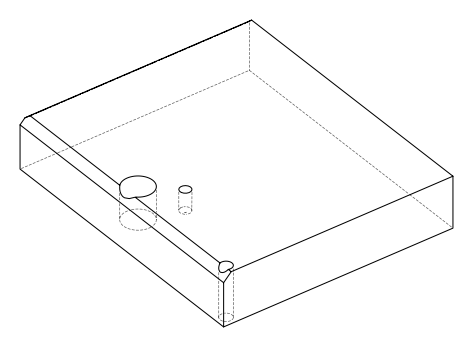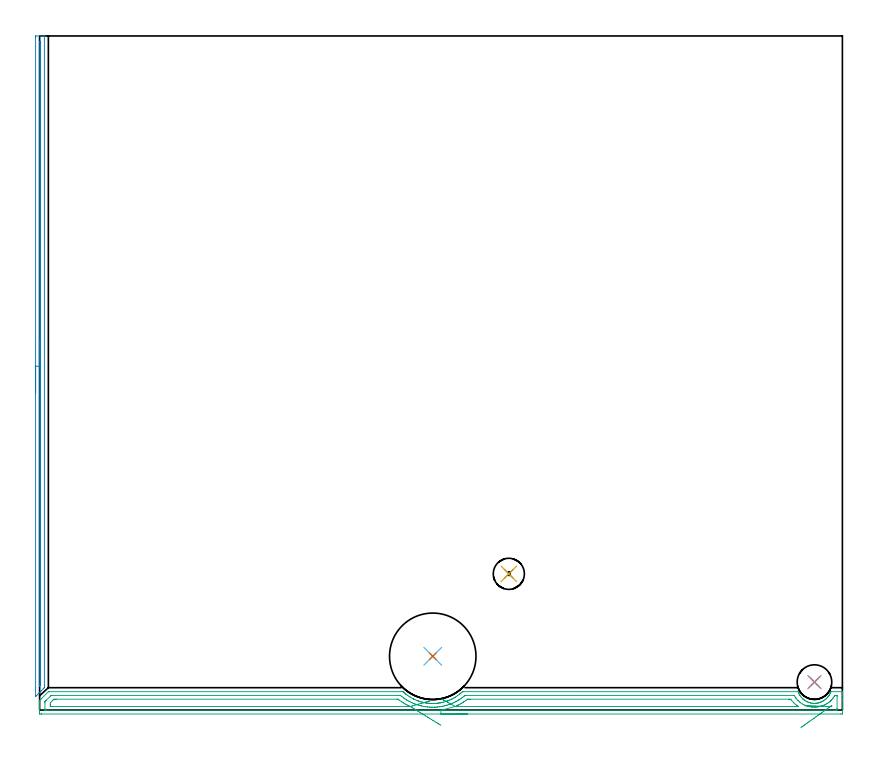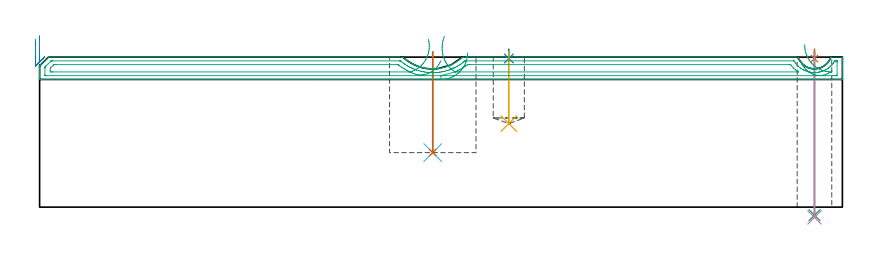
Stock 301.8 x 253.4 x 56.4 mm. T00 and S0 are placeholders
(PLAN: 9 operations, 6 tool changes, 12.7 min)
(1 SPOT_DRILL | STEP1HOLE | NXT0321_9005460120000 | 0.03 min | 2 mm3)
(2 SPOT_DRILL_1 | STEP1POCKET | NXT0321_9005460120000 | 0.03 min | 1 mm3)
(3 DRILL_THROUGH_HOLE_INTO_CENTER | STEP1HOLE | NXT0301_055 | 0.25 min | 3112 mm3)
(4 DRILL_TO_ENLARGE_THROUGH_HOLE | STEP1HOLE | NXT0301_101 | 0.25 min | 4358 mm3)
(5 DRILL_BLIND_HOLE_INTO_CENTER | STEP1POCKET | NXT0301_088 | 0.11 min | 2528 mm3)
(6 INDEXABLE_INSERT_DRILL_BLIND_HOLE_FROM_SOLID | STEP1POCKET_1 | NXT0302_013 | 0.15 min | 12338 mm3)
(7 DRILL_TO_ENLARGE_BLIND_HOLE | STEP1POCKET_1 | UGT0301_382 | 0.15 min | 17429 mm3)
(8 AREA_MILL | FG_CHAMFER_SURFACE | UGT0205_001 | 4.09 min | 1363 mm3)
(9 AREA_MILL_1 | FG_CHAMFER_SURFACE_1 | UGT0205_001 | 7.6 min | 10434 mm3)
(TOOL NXT0321_9005460120000 | NC Spot Drill, 142deg, 12mm, Carbide, Uncoated | D12 PA142 FL30 Z2)
(TOOL NXT0301_055 | Carbide Drill 8.4mm [860.1-0840-042A1-MM 2214] | D8.4 PA140 FL61 Z2)
(TOOL NXT0301_101 | Carbide Drill 13mm [860.1-1300-104A1-MM 2214] | D13 PA140 FL123 Z2)
(TOOL NXT0301_088 | Carbide Drill 11.7mm [860.1-1170-035A1-MM 2214] | D11.7 PA140 FL55 Z2)
(TOOL NXT0302_013 | Index. Insert Drill 21mm [880-D2100L25-05] | D21 PA176 FL105 Z2)
(TOOL UGT0301_382 | Twist Drill Flat Bottom 32.5 mm | D32.5 PA180 FL175 Z2)
(TOOL UGT0205_001 | Chamfer Mill 20 x 3 x 45 deg. | D20 FL50 Z2)
(OP 1 SPOT_DRILL)
G17 G21 G94 G90
T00 M6
G54
G17 G0 G90 X291.3 Y10.5 S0 M3
G43 Z66.4 H0
G94 G81 G98 Z55.84 F250. R59.4
G80
M5
M2
(OP 2 SPOT_DRILL_1)
G17 G21 G94 G90
T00 M6
G54
G17 G0 G90 X176.4 Y51.2 S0 M3
G43 Z66.4 H0
G94 G81 G98 Z55.896 F250. R59.4
G80
M5
M2
(OP 3 DRILL_THROUGH_HOLE_INTO_CENTER)
G17 G21 G94 G90
T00 M6
G54
G17 G0 G90 X291.3 Y10.5 S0 M3
G43 Z66.4 H1
G94 G73 G98 Z-3.029 F250. Q7.429 R58.4
G80
M5
M2
(OP 4 DRILL_TO_ENLARGE_THROUGH_HOLE)
G17 G21 G94 G90
T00 M6
G54
G17 G0 G90 X291.3 Y10.5 S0 M3
G43 Z66.4 H1
G94 G73 G98 Z-3.866 F250. Q12.053 R58.4
G80
M5
M2
(OP 5 DRILL_BLIND_HOLE_INTO_CENTER)
G17 G21 G94 G90
T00 M6
G54
G17 G0 G90 X176.4 Y51.2 S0 M3
G43 Z66.4 H1
G94 G81 G98 Z31.4 F250. R58.4
G80
M5
M2
(OP 6 INDEXABLE_INSERT_DRILL_BLIND_HOLE_FROM_SOLID)
G17 G21 G94 G90
T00 M6
G54
G17 G0 G90 X147.8 Y20.2 S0 M3
G43 Z66.4 H1
G94 G81 G98 Z20.5 F250. R58.4
G80
M5
M2
(OP 7 DRILL_TO_ENLARGE_BLIND_HOLE)
G17 G21 G94 G90
T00 M6
G54
G17 G0 G90 X147.8 Y20.2 S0 M3
G43 Z66.4 H0
G94 G81 G98 Z20.5 F250. R58.4
G80
M5
M2
(OP 8 AREA_MILL)
G17 G21 G94 G90
T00 M6
G54
G17 G0 G90 X-1.5 Y119.25 S1061 M3
G43 Z66.4 H0
Z63.1
G94 G1 Y119.288 Z62.228 F250.
Y119.402 Z61.363
Y119.591 Z60.512
Y119.853 Z59.68
Y120.187 Z58.874
Y120.59 Z58.1
Y121.058 Z57.364
Y121.59 Z56.672
Y122.179 Z56.029
Y122.822 Z55.44
Y123.514 Z54.908
Y124.25 Z54.44
Y125.024 Z54.037
Y125.83 Z53.703
Y126.662 Z53.441
Y127.513 Z53.252
Y128.378 Z53.138
Y129.25 Z53.1
Y252.8
X-1.498 Y253.074 Z53.102
X-1.492 Y253.397 Z53.106
X-1.461 Y253.4 Z53.136
X0.587 Z55.181
X1.189 Z55.789
X1.566 Z56.165
X1.684 Y253.398 Z56.276
X1.797 Y253.39 Z56.388
X1.8 Y253.246 Z56.4
X1.796 Y9.258 Z56.396
X1.789 Y8.443 Z56.389
X1.779 Y8.382 Z56.379
X1.776 Y8.376 Z56.375
X1.46 Y8.058 Z56.056
X0.728 Y7.327 Z55.326
X0.587 Y7.184 Z55.182
X0.439 Y7.038 Z55.037
X0.3 Y6.899 Z54.898
X0.15 Y6.748 Z54.745
X-0.007 Y6.592 Z54.591
X-0.127 Y6.472 Z54.47
X-0.287 Y6.311 Z54.308
X-0.453 Y6.146 Z54.145
X-1.384 Y5.215 Z53.215
X-1.495 Y5.115 Z53.103
X-1.499 Z53.099
X-1.5 Y129.25 Z53.1
X-0.086 Z54.514
X-0.085 Y251.016 Z54.515
X-0.082 Y251.257 Z54.518
X-0.079 Y251.375 Z54.521
X-0.076 Y251.391 Z54.524
X-0.064 Y251.394 Z54.536
X-0.038 Y251.397 Z54.562
X0.212 Y251.399 Z54.812
X0.341 Y251.394 Z54.941
X0.365 Y251.39 Z54.965
X0.379 Y251.383 Z54.979
X0.38 Y251.356 Z54.98
X0.384 Y251.223 Z54.984
X0.385 Y251.016 Z54.985
X0.386 Y250.811 Z54.986
X0.381 Y10.16 Z54.981
X0.38 Y9.953 Z54.98
X0.375 Y9.484 Z54.975
X0.368 Y9.429 Z54.968
X0.333 Y9.391 Z54.933
X0.217 Y9.268 Z54.817
X0.014 Y9.068 Z54.614
X-0.041 Y9.017 Z54.559
X-0.079 Y8.985 Z54.521
X-0.082 Y9.059 Z54.518
X-0.084 Y9.268 Z54.516
X-0.086 Y9.653 Z54.514
Y9.955
Y129.25
Y130.122 Z54.552
Y130.986 Z54.666
Y131.838 Z54.855
Y132.67 Z55.117
Y133.476 Z55.451
Y134.25 Z55.854
Y134.986 Z56.323
Y135.678 Z56.854
Y136.321 Z57.443
Y136.91 Z58.086
Y137.441 Z58.778
Y137.91 Z59.514
Y138.313 Z60.288
Y138.647 Z61.094
Y138.909 Z61.926
Y139.098 Z62.778
Y139.212 Z63.643
Y139.25 Z64.514
G0 Z66.4
M5
M2
(OP 9 AREA_MILL_1)
G17 G21 G94 G90
T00 M6
G54
G17 G0 G90 X160.9 Y-1.5 S1061 M3
G43 Z66.4 H0
Z58.
G94 G1 X160.862 Z57.128 F250.
X160.748 Z56.264
X160.559 Z55.412
X160.297 Z54.58
X159.963 Z53.774
X159.56 Z53.
X159.092 Z52.264
X158.56 Z51.572
X157.971 Z50.929
X157.328 Z50.34
X156.636 Z49.809
X155.9 Z49.34
X155.126 Z48.937
X154.32 Z48.603
X153.488 Z48.341
X152.637 Z48.152
X151.772 Z48.038
X150.9 Z48.
X0.726 Y-1.499 Z48.001
X0.599
X0.007 Y-1.491 Z48.005
X0.004 Y-1.472 Z48.024
X0. Y-0.875 Z48.62
Y-0.582 Z48.913
Y0.019 Z49.513
Y0.606 Z50.103
Y0.912 Z50.409
Y1.5 Z50.996
Y1.806 Z51.302
Y2.42 Z51.919
Y2.981 Z52.48
X0.005 Y3.594 Z53.093
X0.008 Y3.6 Z53.099
X0.153 Y3.755 Z53.252
X0.29 Y3.892 Z53.388
X0.627 Y4.228 Z53.728
X3.275 Y6.875 Z56.375
X3.304 Y6.893 Z56.393
X3.494 Y6.9 Z56.4
X136.182
X136.629 Y6.894 Z56.392
X136.697 Y6.836 Z56.335
X136.826 Y6.722 Z56.222
X136.871 Y6.682 Z56.182
X137.074 Y6.502 Z56.
X137.337 Y6.275 Z55.775
X137.492 Y6.142 Z55.642
X137.696 Y5.977 Z55.477
X137.746 Y5.939 Z55.438
X138.038 Y5.716 Z55.214
X138.385 Y5.461 Z54.959
X138.941 Y5.084 Z54.581
X139.279 Y4.871 Z54.368
X140.173 Y4.357 Z53.854
X140.345 Y4.267 Z53.764
X140.47 Y4.202 Z53.698
X140.642 Y4.117 Z53.614
X140.768 Y4.055 Z53.553
X141.088 Y3.909 Z53.406
X141.848 Y3.594 Z53.091
X141.961 Y3.548 Z53.043
X141.98 Y3.541 Z53.036
X142.161 Y3.473 Z52.969
X142.426 Y3.375 Z52.869
X142.587 Y3.312 Z52.811
X142.637 Y3.296 Z52.796
X142.661 Y3.288 Z52.788
X142.855 Y3.229 Z52.723
X142.872 Y3.224 Z52.717
X143.147 Y3.147 Z52.64
X143.318 Y3.099 Z52.591
X143.749 Y2.975 Z52.473
X144.015 Y2.914 Z52.412
X144.21 Y2.871 Z52.366
X144.55 Y2.792 Z52.29
X144.643 Y2.771 Z52.27
X145.059 Y2.7 Z52.197
X145.102 Y2.693 Z52.189
X145.537 Y2.618 Z52.115
X145.548 Y2.616 Z52.114
X145.994 Y2.57 Z52.061
X146.431 Y2.519 Z52.016
X146.65 Y2.506 Z52.003
X146.886 Y2.495 Z51.984
X147.324 Y2.467 Z51.964
X147.572 Y2.468 Z51.96
X147.778 Y2.469 Z51.953
X148.131 Z51.957
X148.218 Y2.467 Z51.959
X148.238 Y2.468 Z51.96
X148.281 Y2.472 Z51.961
X148.386 Y2.477 Z51.968
X148.67 Y2.492 Z51.982
X148.859 Y2.5 Z51.997
X149.112 Y2.514 Z52.011
X149.562 Y2.565 Z52.056
X149.942 Y2.604 Z52.101
X150.006 Y2.611 Z52.108
X150.454 Y2.687 Z52.181
X150.539 Y2.7 Z52.197
X150.602 Y2.71 Z52.208
X150.724 Y2.73 Z52.229
X150.9 Y2.759 Z52.259
X151.44 Y2.88 Z52.378
X151.794 Y2.959 Z52.457
X152.688 Y3.209 Z52.708
X152.962 Y3.296 Z52.795
X153.013 Y3.313 Z52.81
X153.13 Y3.358 Z52.852
X153.338 Y3.435 Z52.93
X153.582 Y3.525 Z53.021
X153.879 Y3.647 Z53.146
X154.022 Y3.708 Z53.204
X154.476 Y3.895 Z53.395
X154.914 Y4.102 Z53.597
X155.129 Y4.201 Z53.699
X155.232 Y4.253 Z53.753
X155.369 Y4.324 Z53.823
X155.818 Y4.574 Z54.071
X156.087 Y4.73 Z54.228
X156.263 Y4.834 Z54.332
X156.668 Y5.089 Z54.587
X157.157 Y5.423 Z54.922
X157.903 Y5.977 Z55.476
X158.051 Y6.096 Z55.595
X158.254 Y6.269 Z55.769
X158.482 Y6.465 Z55.962
X158.496 Y6.477 Z55.974
X158.802 Y6.748 Z56.247
X158.978 Y6.9 Z56.384
X159.374 Z56.4
X285.147
X285.347 Y6.417 Z55.917
X285.442 Y6.214 Z55.713
X285.554 Y5.977 Z55.476
X285.637 Y5.828 Z55.326
X285.709 Y5.697 Z55.194
X285.74 Y5.647 Z55.145
X285.878 Y5.422 Z54.919
X286.119 Y5.089 Z54.588
X286.434 Y4.707 Z54.206
X286.772 Y4.341 Z53.841
X286.922 Y4.2 Z53.7
X286.929 Y4.194 Z53.694
X286.957 Y4.171 Z53.671
X287.287 Y3.9 Z53.398
X287.375 Y3.835 Z53.333
X287.666 Y3.622 Z53.118
X288.162 Y3.312 Z52.811
X288.267 Y3.257 Z52.755
X288.358 Y3.208 Z52.707
X288.502 Y3.139 Z52.638
X288.56 Y3.112 Z52.61
X288.713 Y3.051 Z52.546
X289.003 Y2.931 Z52.428
X289.026 Y2.923 Z52.421
X289.159 Y2.88 Z52.374
X289.439 Y2.783 Z52.281
X289.454 Y2.778 Z52.275
X289.605 Y2.741 Z52.234
X289.759 Y2.7 Z52.197
X289.899 Y2.664 Z52.162
X290.348 Y2.58 Z52.077
X290.497 Y2.564 Z52.058
X290.751 Y2.532 Z52.029
X290.794 Y2.527 Z52.024
X291.079 Y2.512 Z52.001
X291.123 Y2.509 Z51.999
X291.129 Y2.508
X291.276 Y2.506 Z52.003
X291.282
X291.396
X291.465 Y2.507 Z52.001
X291.525 Y2.512 Z52.002
X291.689 Y2.519 Z52.014
X291.792 Y2.529 Z52.026
X292.135 Y2.563 Z52.062
X292.268 Y2.585 Z52.084
X292.584 Y2.639 Z52.135
X292.727 Y2.674 Z52.169
X292.837 Y2.698 Z52.197
X293.029 Y2.744 Z52.243
X293.488 Y2.891 Z52.39
X293.569 Y2.923 Z52.421
X293.619 Y2.943 Z52.44
X293.795 Y3.012 Z52.511
X293.923 Y3.062 Z52.562
X294.434 Y3.313 Z52.81
X294.511 Y3.359 Z52.856
X294.817 Y3.542 Z53.04
X295.256 Y3.858 Z53.357
X295.681 Y4.201 Z53.699
X295.711 Y4.228 Z53.725
X296.111 Y4.647 Z54.146
X296.146 Y4.689 Z54.189
X296.198 Y4.75 Z54.25
X296.353 Y4.935 Z54.43
X296.444 Y5.04 Z54.539
X296.485 Y5.089 Z54.588
X296.605 Y5.248 Z54.747
X296.644 Y5.308 Z54.807
X296.69 Y5.381 Z54.878
X296.741 Y5.46 Z54.959
X296.835 Y5.607 Z55.107
X297.045 Y5.976 Z55.476
X297.186 Y6.275 Z55.775
X297.253 Y6.418 Z55.916
X297.386 Y6.733 Z56.229
X297.46 Y6.897 Z56.389
X297.633 Y6.9 Z56.4
X301.647
X301.79 Y6.898 Z56.388
X301.793 Y6.842 Z56.333
X301.8 Y6.471 Z55.97
Y5.995 Z55.494
Y5.381 Z54.877
Y4.181 Z53.678
Y3.594 Z53.088
X301.799 Y-0.875 Z48.622
X301.796 Y-1.472 Z48.025
X301.793 Y-1.491 Z48.006
X301.201 Y-1.5 Z48.
X150.9
Y-0.086 Z49.414
X2.383 Y-0.085 Z49.415
X2.279
X2.071 Y-0.081 Z49.419
X2.018 Y-0.079 Z49.421
X2.01 Y-0.068 Z49.432
X2.005 Y-0.036 Z49.464
X2.003 Y0.019 Z49.519
X2. Y0.402 Z49.902
X2.001 Y2.7 Z52.2
X2.004 Y3.079 Z52.579
X2.01 Y3.137 Z52.637
X2.035 Y3.173 Z52.673
X2.111 Y3.254 Z52.754
X2.383 Y3.533 Z53.033
X2.413 Y3.564 Z53.064
X4.167 Y5.317 Z54.817
X4.199 Y5.349 Z54.849
X4.234 Y5.381 Z54.881
X4.328 Y5.467 Z54.967
X4.643 Y5.479 Z54.979
X4.851 Y5.484 Z54.984
X4.955 Y5.485 Z54.985
X135.29 Y5.486 Z54.986
X135.394 Y5.485 Z54.985
X135.602 Y5.481 Z54.981
X135.658 Y5.479 Z54.979
X135.676 Y5.468 Z54.968
X135.713 Y5.441 Z54.941
X135.788 Y5.381 Z54.881
X136.182 Y5.063 Z54.563
X136.943 Y4.488 Z53.988
X137.074 Y4.393 Z53.893
X137.377 Y4.184 Z53.684
X137.966 Y3.807 Z53.307
X138.048 Y3.758 Z53.258
X138.331 Y3.594 Z53.094
X138.858 Y3.298 Z52.798
X139.247 Y3.09 Z52.59
X139.75 Y2.843 Z52.343
X140.06 Y2.7 Z52.2
X140.642 Y2.457 Z51.957
X141.052 Y2.289 Z51.789
X141.534 Y2.11 Z51.61
X141.663 Y2.065 Z51.565
X142.415 Y1.827 Z51.327
X142.426 Y1.824 Z51.324
X142.491 Y1.806 Z51.306
X143.318 Y1.593 Z51.093
X143.596 Y1.527 Z51.027
X144.21 Y1.397 Z50.897
X144.707 Y1.308 Z50.808
X145.102 Y1.243 Z50.743
X145.74 Y1.167 Z50.667
X145.994 Y1.141 Z50.641
X146.714 Y1.085 Z50.585
X146.886 Y1.075 Z50.575
X147.263 Y1.059 Z50.559
X147.64 Y1.05 Z50.55
X147.778 Y1.049 Z50.549
X147.832
X148.578 Y1.065 Z50.565
X148.603 Y1.066 Z50.566
X148.67 Y1.07 Z50.57
X149.359 Y1.116 Z50.616
X149.562 Y1.136 Z50.636
X150.164 Y1.203 Z50.703
X150.454 Y1.238 Z50.738
X150.941 Y1.318 Z50.818
X151.346 Y1.388 Z50.888
X151.691 Y1.46 Z50.96
X152.238 Y1.58 Z51.08
X152.421 Y1.623 Z51.123
X153.111 Y1.806 Z51.306
X153.13 Y1.811 Z51.311
X153.899 Y2.052 Z51.552
X154.022 Y2.095 Z51.595
X154.461 Y2.26 Z51.76
X154.914 Y2.44 Z51.94
X155.098 Y2.515 Z52.015
X155.538 Y2.7 Z52.2
X155.723 Y2.783 Z52.283
X155.757 Y2.799 Z52.299
X155.806 Y2.822 Z52.322
X156.324 Y3.075 Z52.575
X156.698 Y3.27 Z52.77
X156.907 Y3.384 Z52.884
X157.28 Y3.594 Z53.094
X157.476 Y3.708 Z53.208
X157.52 Y3.734 Z53.234
X157.59 Y3.777 Z53.277
X158.021 Y4.056 Z53.556
X158.482 Y4.363 Z53.863
X158.555 Y4.414 Z53.914
X158.657 Y4.488 Z53.988
X159.068 Y4.794 Z54.294
X159.374 Y5.026 Z54.526
X159.571 Y5.184 Z54.684
X159.813 Y5.381 Z54.881
X159.92 Y5.466 Z54.966
X159.938 Y5.479 Z54.979
X159.989 Y5.482 Z54.982
X160.058 Y5.484 Z54.984
X160.162 Y5.485 Z54.985
X160.266 Y5.486 Z54.986
X283.361 Y5.485 Z54.985
X283.465 Y5.483 Z54.983
X283.667 Y5.479 Z54.979
X284.076 Y4.824 Z54.324
X284.253 Y4.564 Z54.064
X284.311 Y4.488 Z53.988
X284.517 Y4.223 Z53.723
X285.081 Y3.594 Z53.094
X285.145 Y3.528 Z53.028
X285.712 Y3.026 Z52.526
X286.037 Y2.782 Z52.282
X286.155 Y2.7 Z52.2
X286.929 Y2.207 Z51.707
X287.19 Y2.068 Z51.568
X287.759 Y1.806 Z51.306
X287.821 Y1.78 Z51.28
X287.864 Y1.763 Z51.263
X288.713 Y1.471 Z50.971
X289.165 Y1.354 Z50.854
X289.605 Y1.262 Z50.762
X289.91 Y1.206 Z50.706
X290.252 Y1.158 Z50.658
X290.382 Y1.144 Z50.644
X290.497 Y1.134 Z50.634
X291.205 Y1.097 Z50.597
X291.389
X291.74 Y1.108 Z50.608
X292.061 Y1.133 Z50.633
X292.281 Y1.156 Z50.656
X292.851 Y1.235 Z50.735
X293. Y1.26 Z50.76
X293.173 Y1.293 Z50.793
X293.587 Y1.391 Z50.891
X294.065 Y1.53 Z51.03
X294.274 Y1.597 Z51.097
X294.842 Y1.806 Z51.306
X294.938 Y1.845 Z51.345
X294.957 Y1.853 Z51.353
X295.523 Y2.133 Z51.633
X295.849 Y2.315 Z51.815
X296.089 Y2.459 Z51.959
X296.444 Y2.7 Z52.2
X296.617 Y2.824 Z52.324
X296.741 Y2.917 Z52.417
X297.114 Y3.221 Z52.721
X297.254 Y3.337 Z52.837
X297.516 Y3.594 Z53.094
X297.574 Y3.653 Z53.153
X297.633 Y3.716 Z53.216
X297.992 Y4.128 Z53.628
X298.287 Y4.488 Z53.988
X298.389 Y4.624 Z54.124
X298.525 Y4.822 Z54.322
X298.736 Y5.17 Z54.67
X298.865 Y5.381 Z54.881
X298.904 Y5.444 Z54.944
X298.922 Y5.469 Z54.969
X299.002 Y5.479 Z54.979
X299.209 Y5.484 Z54.984
X299.314 Y5.485 Z54.985
X299.417
X299.521
X299.729 Y5.481 Z54.981
X299.782 Y5.479 Z54.979
X299.79 Y5.468 Z54.968
X299.795 Y5.436 Z54.936
X299.797 Y5.381 Z54.881
X299.8 Y4.998 Z54.498
X299.799 Y0.53 Z50.03
X299.792 Y0.019 Z49.519
X299.79 Y-0.071 Z49.429
X299.625 Y-0.08 Z49.42
X299.519 Y-0.084 Z49.416
X299.417 Y-0.085 Z49.415
X298.629 Y-0.086 Z49.414
X150.9
X156.246 Y1.343 Z50.843
X156.26 Y1.351 Z50.851
X156.299 Y1.37 Z50.87
X156.698 Y1.548 Z51.048
X156.875 Y1.629 Z51.129
X157.254 Y1.806 Z51.306
X157.48 Y1.917 Z51.417
X157.59 Y1.973 Z51.473
X158.059 Y2.23 Z51.73
X158.482 Y2.464 Z51.964
X158.631 Y2.55 Z52.05
X158.883 Y2.7 Z52.2
X159.185 Y2.889 Z52.389
X159.374 Y3.012 Z52.512
X159.719 Y3.248 Z52.748
X160.217 Y3.594 Z53.094
X160.245 Y3.614 Z53.114
X160.76 Y3.993 Z53.493
X160.826 Y4.04 Z53.54
X160.864 Y4.064 Z53.564
X160.92 Y4.066 Z53.566
X161.158 Y4.069 Z53.569
X161.574 Y4.071 Z53.571
X162.05
X281.577
X281.994 Y4.07 Z53.57
X282.231 Y4.067 Z53.567
X282.344 Y4.064 Z53.564
X282.469 Y3.918 Z53.418
X282.734 Y3.594 Z53.094
X283.361 Y2.867 Z52.367
X283.443 Y2.782 Z52.282
X283.527 Y2.7 Z52.2
X284.253 Y2.068 Z51.568
X284.597 Y1.806 Z51.306
X284.816 Y1.651 Z51.151
X285.145 Y1.428 Z50.928
X285.225 Y1.371 Z50.871
X285.267 Y1.334 Z50.834
X285.243 Y1.333 Z50.833
X285.145 Y1.331 Z50.831
X284.729 Y1.329 Z50.829
X156.698
X156.279 Y1.333 Z50.833
X156.26 Y1.335 Z50.835
X156.246 Y1.343 Z50.843
X155.574 Y1.715 Z51.257
X154.936 Y2.068 Z51.736
X154.337 Y2.399 Z52.277
X153.782 Y2.706 Z52.876
X153.274 Y2.987 Z53.528
X152.818 Y3.239 Z54.227
X152.418 Y3.461 Z54.97
X152.075 Y3.65 Z55.75
X151.793 Y3.806 Z56.56
X151.574 Y3.927 Z57.396
X151.42 Y4.013 Z58.25
X151.331 Y4.062 Z59.117
X151.309 Y4.074 Z59.989
X151.353 Y4.05 Z60.86
X151.464 Y3.988 Z61.723
X151.64 Y3.891 Z62.572
X151.88 Y3.758 Z63.4
X152.182 Y3.591 Z64.201
G0 X146.153 Y3.237 Z63.095
G1 X146.337 Y3.289 Z62.243
X146.448 Y3.32 Z61.378
X146.486 Y3.33 Z60.507
X146.45 Y3.32 Z59.635
X146.342 Y3.29 Z58.77
X146.162 Y3.24 Z57.918
X145.91 Y3.169 Z57.086
X145.59 Y3.079 Z56.279
X145.204 Y2.971 Z55.505
X144.753 Y2.845 Z54.768
X144.243 Y2.702 Z54.075
X143.677 Y2.543 Z53.431
X143.058 Y2.37 Z52.841
X142.393 Y2.184 Z52.308
X141.685 Y1.986 Z51.838
X140.94 Y1.777 Z51.434
X140.165 Y1.56 Z51.099
X139.364 Y1.335 Z50.835
X139.357 Y1.333 Z50.833
X139.332 Y1.331 Z50.831
X139.052 Y1.329 Z50.829
X138.858
X5.059
X4.642 Y1.33 Z50.83
X4.167 Y1.333 Z50.833
X4.018 Y1.335 Z50.835
X4.007 Y1.639 Z51.139
X4.003 Y1.806 Z51.306
X4.001 Y1.972 Z51.472
X4.01 Y2.7 Z52.2
X4.086 Y2.782 Z52.282
X4.167 Y2.867 Z52.367
X5.059 Y3.759 Z53.259
X5.307 Y3.999 Z53.499
X5.376 Y4.065 Z53.565
X5.479 Y4.067 Z53.567
X5.951 Y4.07 Z53.57
X6.367 Y4.071 Z53.571
X134.398
X134.606 Y4.069 Z53.569
X134.709 Y4.066 Z53.566
X134.731 Y4.065 Z53.565
X134.793 Y4.023 Z53.523
X135.03 Y3.854 Z53.354
X135.29 Y3.661 Z53.161
X135.383 Y3.594 Z53.094
X136.182 Y3.049 Z52.549
X136.728 Y2.7 Z52.2
X137.074 Y2.495 Z51.995
X137.557 Y2.216 Z51.716
X137.966 Y2.001 Z51.501
X138.35 Y1.806 Z51.306
X138.858 Y1.567 Z51.067
X139.288 Y1.375 Z50.875
X139.32 Y1.361 Z50.861
X139.341 Y1.35 Z50.85
X139.364 Y1.335 Z50.835
X140.036 Y0.922 Z50.465
X140.734 Y0.492 Z50.164
X141.451 Y0.051 Z49.936
X142.182 Y-0.399 Z49.782
X142.922 Y-0.855 Z49.703
X143.665 Y-1.312 Z49.701
X144.405 Y-1.768 Z49.774
X145.137 Y-2.218 Z49.923
X145.855 Y-2.66 Z50.147
X146.554 Y-3.09 Z50.443
X147.229 Y-3.505 Z50.809
X147.873 Y-3.902 Z51.243
X148.483 Y-4.277 Z51.742
X149.053 Y-4.628 Z52.301
X149.58 Y-4.953 Z52.916
X150.059 Y-5.248 Z53.582
X150.487 Y-5.511 Z54.296
X150.86 Y-5.741 Z55.05
G0 Z66.4
X286.206 Y-6.584
Z54.474
G1 X286.589 Y-6.312 Z53.739
X287.023 Y-6.003 Z53.047
X287.504 Y-5.661 Z52.405
X288.029 Y-5.288 Z51.817
X288.594 Y-4.886 Z51.287
X289.194 Y-4.46 Z50.819
X289.825 Y-4.011 Z50.418
X290.482 Y-3.543 Z50.085
X291.161 Y-3.061 Z49.824
X291.855 Y-2.567 Z49.637
X292.56 Y-2.066 Z49.524
X293.27 Y-1.561 Z49.488
X293.981 Y-1.056 Z49.527
X294.685 Y-0.555 Z49.642
X295.379 Y-0.061 Z49.833
X296.057 Y0.421 Z50.096
X296.713 Y0.887 Z50.431
X297.344 Y1.336 Z50.836
X297.431 Y1.398 Z50.898
X297.539 Y1.473 Z50.973
X297.633 Y1.537 Z51.037
X297.796 Y1.643 Z51.143
X297.799 Y1.64 Z51.14
X297.79 Y1.343 Z50.843
X297.633 Y1.334 Z50.834
X297.554 Y1.332 Z50.832
X297.444 Y1.333 Z50.833
X297.344 Y1.336 Z50.836
X296.474 Y1.361 Z50.899
X295.613 Y1.386 Z51.038
X294.767 Y1.41 Z51.251
X293.944 Y1.434 Z51.537
X293.148 Y1.457 Z51.894
X292.387 Y1.479 Z52.32
X291.665 Y1.5 Z52.809
X290.989 Y1.52 Z53.36
X290.363 Y1.538 Z53.968
X289.793 Y1.554 Z54.628
X289.282 Y1.569 Z55.335
X288.835 Y1.582 Z56.084
X288.455 Y1.593 Z56.869
X288.145 Y1.602 Z57.685
X287.907 Y1.609 Z58.524
X287.743 Y1.614 Z59.381
X287.654 Y1.616 Z60.249
X287.642 Y1.617 Z61.121
G0 Z66.4
M5
M2
